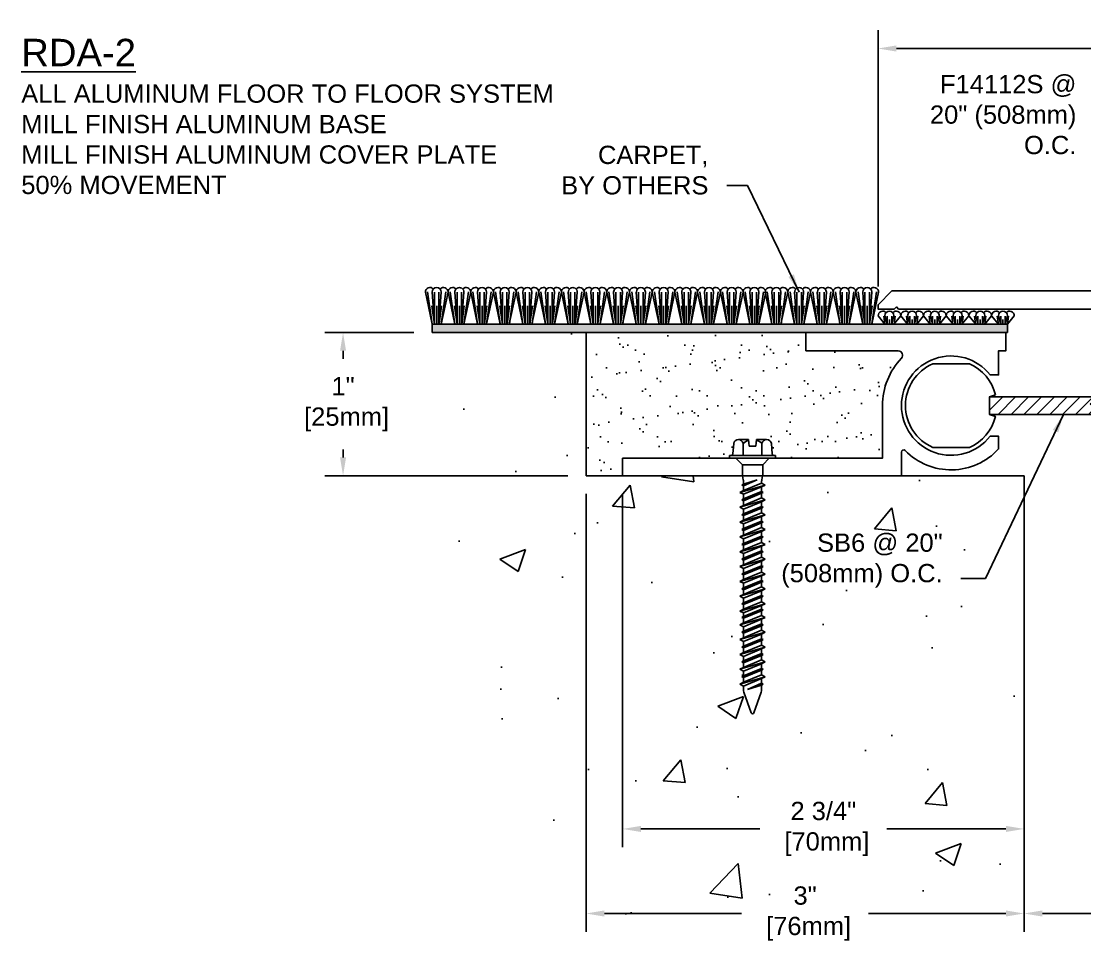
# Model space of a CAD drawing. Header units: inches. Extents: x -4.5 to 9.3, y 15.3 to 21.6.
# Drawn here: x -4.49 to 2.79, y 15.3 to 21.6 of the extents above; entities that cross this region are included whole.
import ezdxf

# ---------------------------------------------------------------- set-up
doc = ezdxf.new("R2010")
doc.units = ezdxf.units.IN
doc.header["$MEASUREMENT"] = 0
for name, color, linetype in [('Anchors', 4, 'Continuous'), ('Conditions', 1, 'Continuous'), ('Dimensions', 3, 'Continuous'), ('Metals', 7, 'Continuous'), ('TEXT', 2, 'Continuous')]:
    doc.layers.add(name, color=color, linetype=linetype)
doc.styles.add('ARIAL', font='arial.ttf')
doc.styles.get("Standard").update_dxf_attribs({"font": 'arial.ttf'})
doc.dimstyles.new('Arial', dxfattribs={"dimtxt": 0.125, "dimasz": 0.125, "dimexe": 0.125, "dimexo": 0.125, "dimgap": 0.125, "dimtad": 0, "dimtih": 1, "dimtoh": 1, "dimdec": 4, "dimzin": 3, "dimdsep": 46, "dimlunit": 4, "dimtxsty": 'ARIAL', "dimcen": 0.125, "dimadec": 0, "dimazin": 0, "dimtfac": 1, "dimtdec": 4, "dimtofl": 0, "dimtmove": 0, "dimatfit": 3, "dimfxl": 0, "dimfrac": 2, "dimtolj": 1, "dimtzin": 0, "dimarcsym": 0})

# ---------------------------------------------------------------- blocks, each defined once
blk = doc.blocks.new('*D12')
at = {"layer": 'Defpoints', "color": 0}
for p in [(5.3785, 21.4108), (1.3785, 19.6565), (5.3785, 19.6565)]:
    blk.add_point(p, dxfattribs=at)
at = {"layer": 'Dimensions', "color": 0, "lineweight": -2}
for p, q in [((1.3785, 19.7815), (1.3785, 21.5358)), ((5.3785, 19.7815), (5.3785, 21.5358)), ((1.5035, 21.4108), (2.8729, 21.4108)), ((5.2535, 21.4108), (3.8394, 21.4108))]:
    blk.add_line(p, q, dxfattribs=at)
at = {"layer": 'Dimensions', "color": 0}
for points in [[(1.5035, 21.4316), (1.5035, 21.3899), (1.3785, 21.4108)], [(5.2535, 21.4316), (5.2535, 21.3899), (5.3785, 21.4108)]]:
    blk.add_solid(points, dxfattribs=at)
at = {"layer": 'Dimensions', "color": 0, "insert": (3.3561, 21.4108), "char_height": 0.125, "attachment_point": 5, "style": 'ARIAL'}
blk.add_mtext('\\A1;4"\\P [102mm]', dxfattribs=at)
blk = doc.blocks.new('*D13')
at = {"layer": 'Defpoints', "color": 0}
for p in [(2.3785, 16.9784), (4.3785, 15.4888), (4.3785, 15.4709)]:
    blk.add_point(p, dxfattribs=at)
at = {"layer": 'Dimensions', "color": 0, "lineweight": -2}
for p, q in [((2.3785, 16.8534), (2.3785, 15.3638)), ((4.3785, 15.5959), (4.3785, 15.6138)), ((2.5035, 15.4888), (2.9438, 15.4888)), ((4.2535, 15.4888), (3.8132, 15.4888))]:
    blk.add_line(p, q, dxfattribs=at)
at = {"layer": 'Dimensions', "color": 0}
for points in [[(2.5035, 15.5097), (2.5035, 15.468), (2.3785, 15.4888)], [(4.2535, 15.5097), (4.2535, 15.468), (4.3785, 15.4888)]]:
    blk.add_solid(points, dxfattribs=at)
at = {"layer": 'Dimensions', "color": 0, "insert": (3.3785, 15.4888), "char_height": 0.125, "attachment_point": 5, "style": 'ARIAL'}
blk.add_mtext('\\A1;2"\\P [51mm]', dxfattribs=at)
blk = doc.blocks.new('*D14')
at = {"layer": 'Defpoints', "color": 0}
for p in [(-0.6215, 18.486), (2.3785, 16.9784), (-0.6215, 15.4888)]:
    blk.add_point(p, dxfattribs=at)
at = {"layer": 'Dimensions', "color": 0, "lineweight": -2}
for p, q in [((-0.6215, 18.361), (-0.6215, 15.3638)), ((2.3785, 16.8534), (2.3785, 15.3638)), ((-0.4965, 15.4888), (0.4438, 15.4888)), ((2.2535, 15.4888), (1.3132, 15.4888))]:
    blk.add_line(p, q, dxfattribs=at)
at = {"layer": 'Dimensions', "color": 0}
for points in [[(-0.4965, 15.5097), (-0.4965, 15.468), (-0.6215, 15.4888)], [(2.2535, 15.5097), (2.2535, 15.468), (2.3785, 15.4888)]]:
    blk.add_solid(points, dxfattribs=at)
at = {"layer": 'Dimensions', "color": 0, "insert": (0.8785, 15.4888), "char_height": 0.125, "attachment_point": 5, "style": 'ARIAL'}
blk.add_mtext('\\A1;3"\\P [76mm]', dxfattribs=at)
blk = doc.blocks.new('*D15')
at = {"layer": 'Defpoints', "color": 0}
for p in [(-0.3715, 18.486), (2.3785, 16.9784), (-0.3715, 16.0678)]:
    blk.add_point(p, dxfattribs=at)
at = {"layer": 'Dimensions', "color": 0, "lineweight": -2}
for p, q in [((-0.3715, 18.361), (-0.3715, 15.9428)), ((2.3785, 16.8534), (2.3785, 15.9428)), ((-0.2465, 16.0678), (0.5688, 16.0678)), ((2.2535, 16.0678), (1.4382, 16.0678))]:
    blk.add_line(p, q, dxfattribs=at)
at = {"layer": 'Dimensions', "color": 0}
for points in [[(-0.2465, 16.0886), (-0.2465, 16.047), (-0.3715, 16.0678)], [(2.2535, 16.0886), (2.2535, 16.047), (2.3785, 16.0678)]]:
    blk.add_solid(points, dxfattribs=at)
at = {"layer": 'Dimensions', "color": 0, "insert": (1.0035, 16.0678), "char_height": 0.125, "attachment_point": 5, "style": 'ARIAL'}
blk.add_mtext('\\A1;2 3/4"\\P [70mm]', dxfattribs=at)
blk = doc.blocks.new('TH316134')
for p, q in [((-0.1352, 0.029), (-0.129, 0.1001)), ((-0.0968, 0.1275), (-0.0272, 0.1275)), ((-0.0645, 0.0187), (-0.0645, 0.1001)), ((-0.0232, 0.0825), (-0.0272, 0.1275)), ((-0.0232, 0.0825), (0.0233, 0.0825)), ((0.0233, 0.0825), (0.0272, 0.1275)), ((0.0272, 0.1275), (0.0967, 0.1275)), ((0.0645, 0.0187), (0.0645, 0.1001)), ((0.1352, 0.029), (0.129, 0.1001)), ((-0.1568, 0), (-0.1568, 0.0187)), ((-0.1568, 0.0187), (0.1568, 0.0187)), ((-0.1568, 0), (0.1568, 0)), ((-0.1148, 0), (-0.0698, -0.045)), ((0.1148, 0), (0.0698, -0.045)), ((0.1568, 0.0187), (0.1568, 0)), ((-0.0698, -0.045), (-0.0698, -0.1121)), ((-0.0698, -0.045), (0.0698, -0.045)), ((0.0698, -0.045), (0.0698, -0.1121)), ((-0.0687, -0.1217), (-0.0633, -0.1477)), ((0.0687, -0.1217), (0.0633, -0.1477)), ((-0.0862, -0.2344), (0.0863, -0.1836)), ((-0.0737, -0.1836), (0.0321, -0.1471)), ((-0.0737, -0.1836), (-0.0623, -0.1774)), ((-0.0737, -0.1836), (-0.0623, -0.1898)), ((-0.0623, -0.1774), (0.0321, -0.1471)), ((0.0321, -0.1471), (-0.0623, -0.1898)), ((-0.0623, -0.1573), (-0.0623, -0.1774)), ((0.0623, -0.1707), (-0.0623, -0.2215)), ((-0.0623, -0.1898), (-0.0623, -0.2215)), ((0.0623, -0.1965), (-0.0623, -0.2473)), ((0.0623, -0.1573), (0.0623, -0.1707)), ((0.0863, -0.1836), (0.0623, -0.1707)), ((0.0863, -0.1836), (0.0623, -0.1965)), ((0.0623, -0.1965), (0.0623, -0.2282)), ((-0.0862, -0.2344), (-0.0623, -0.2215)), ((-0.0862, -0.2344), (-0.0623, -0.2473)), ((-0.0862, -0.3359), (0.0863, -0.2852)), ((-0.0737, -0.2852), (0.0737, -0.2344)), ((-0.0737, -0.2852), (-0.0623, -0.279)), ((-0.0737, -0.2852), (-0.0623, -0.2913)), ((-0.0623, -0.279), (0.0623, -0.2282)), ((0.0623, -0.2405), (-0.0623, -0.2913)), ((-0.0623, -0.2473), (-0.0623, -0.279)), ((0.0623, -0.2722), (-0.0623, -0.323)), ((-0.0623, -0.2913), (-0.0623, -0.323)), ((0.0737, -0.2344), (0.0623, -0.2282)), ((0.0737, -0.2344), (0.0623, -0.2405)), ((0.0623, -0.2405), (0.0623, -0.2722)), ((0.0863, -0.2852), (0.0623, -0.2722)), ((0.0863, -0.2852), (0.0623, -0.2981)), ((-0.0862, -0.3359), (-0.0623, -0.323)), ((-0.0862, -0.3359), (-0.0623, -0.3489)), ((-0.0737, -0.3867), (0.0737, -0.3359)), ((0.0623, -0.2981), (-0.0623, -0.3489)), ((-0.0623, -0.3806), (0.0623, -0.3298)), ((0.0623, -0.3421), (-0.0623, -0.3929)), ((-0.0623, -0.3489), (-0.0623, -0.3806)), ((0.0623, -0.2981), (0.0623, -0.3298)), ((0.0737, -0.3359), (0.0623, -0.3298)), ((0.0737, -0.3359), (0.0623, -0.3421)), ((0.0623, -0.3421), (0.0623, -0.3738)), ((-0.0862, -0.4375), (0.0863, -0.3867)), ((-0.0862, -0.4375), (-0.0623, -0.4246)), ((-0.0737, -0.3867), (-0.0623, -0.3806)), ((-0.0737, -0.3867), (-0.0623, -0.3929)), ((0.0623, -0.3738), (-0.0623, -0.4246)), ((-0.0623, -0.3929), (-0.0623, -0.4246)), ((0.0623, -0.3996), (-0.0623, -0.4504)), ((-0.0623, -0.4821), (0.0623, -0.4313)), ((0.0863, -0.3867), (0.0623, -0.3738)), ((0.0863, -0.3867), (0.0623, -0.3996)), ((0.0623, -0.3996), (0.0623, -0.4313)), ((0.0737, -0.4375), (0.0623, -0.4313)), ((-0.0862, -0.4375), (-0.0623, -0.4504)), ((-0.0862, -0.5391), (0.0863, -0.4883)), ((-0.0737, -0.4883), (0.0737, -0.4375)), ((-0.0737, -0.4883), (-0.0623, -0.4821)), ((-0.0737, -0.4883), (-0.0623, -0.4944)), ((0.0623, -0.4437), (-0.0623, -0.4944)), ((-0.0623, -0.4504), (-0.0623, -0.4821)), ((0.0623, -0.4754), (-0.0623, -0.5261)), ((-0.0623, -0.4944), (-0.0623, -0.5261)), ((0.0623, -0.5012), (-0.0623, -0.552)), ((0.0737, -0.4375), (0.0623, -0.4437)), ((0.0623, -0.4437), (0.0623, -0.4754)), ((0.0863, -0.4883), (0.0623, -0.4754)), ((0.0863, -0.4883), (0.0623, -0.5012)), ((0.0623, -0.5012), (0.0623, -0.5329)), ((-0.0862, -0.5391), (-0.0623, -0.5261)), ((-0.0862, -0.5391), (-0.0623, -0.552)), ((-0.0737, -0.5898), (0.0737, -0.5391)), ((-0.0623, -0.5837), (0.0623, -0.5329)), ((0.0623, -0.5452), (-0.0623, -0.596)), ((-0.0623, -0.552), (-0.0623, -0.5837)), ((0.0623, -0.5769), (-0.0623, -0.6277)), ((0.0737, -0.5391), (0.0623, -0.5329)), ((0.0737, -0.5391), (0.0623, -0.5452)), ((0.0623, -0.5452), (0.0623, -0.5769)), ((0.0863, -0.5898), (0.0623, -0.5769)), ((-0.0862, -0.6406), (0.0863, -0.5898)), ((-0.0862, -0.6406), (-0.0623, -0.6277)), ((-0.0862, -0.6406), (-0.0623, -0.6535)), ((-0.0737, -0.5898), (-0.0623, -0.5837)), ((-0.0737, -0.5898), (-0.0623, -0.596)), ((-0.0737, -0.6914), (0.0737, -0.6406)), ((-0.0623, -0.596), (-0.0623, -0.6277)), ((0.0623, -0.6028), (-0.0623, -0.6535)), ((-0.0623, -0.6852), (0.0623, -0.6345)), ((0.0623, -0.6468), (-0.0623, -0.6976)), ((-0.0623, -0.6535), (-0.0623, -0.6852)), ((0.0863, -0.5898), (0.0623, -0.6028)), ((0.0623, -0.6028), (0.0623, -0.6345)), ((0.0737, -0.6406), (0.0623, -0.6345)), ((0.0737, -0.6406), (0.0623, -0.6468)), ((0.0623, -0.6468), (0.0623, -0.6785)), ((-0.0862, -0.7422), (0.0863, -0.6914)), ((-0.0737, -0.6914), (-0.0623, -0.6852)), ((-0.0737, -0.6914), (-0.0623, -0.6976)), ((0.0623, -0.6785), (-0.0623, -0.7293)), ((-0.0623, -0.6976), (-0.0623, -0.7293)), ((0.0623, -0.7043), (-0.0623, -0.7551)), ((0.0863, -0.6914), (0.0623, -0.6785)), ((0.0863, -0.6914), (0.0623, -0.7043)), ((0.0623, -0.7043), (0.0623, -0.736)), ((-0.0862, -0.7422), (-0.0623, -0.7293)), ((-0.0862, -0.7422), (-0.0623, -0.7551)), ((-0.0862, -0.8437), (0.0863, -0.793)), ((-0.0737, -0.793), (0.0737, -0.7422)), ((-0.0737, -0.793), (-0.0623, -0.7868)), ((-0.0737, -0.793), (-0.0623, -0.7991)), ((-0.0623, -0.7868), (0.0623, -0.736)), ((0.0623, -0.7484), (-0.0623, -0.7991)), ((-0.0623, -0.7551), (-0.0623, -0.7868)), ((0.0623, -0.78), (-0.0623, -0.8308)), ((-0.0623, -0.7991), (-0.0623, -0.8308)), ((0.0737, -0.7422), (0.0623, -0.736)), ((0.0737, -0.7422), (0.0623, -0.7484)), ((0.0623, -0.7484), (0.0623, -0.78)), ((0.0863, -0.793), (0.0623, -0.78)), ((0.0863, -0.793), (0.0623, -0.8059)), ((-0.0862, -0.8437), (-0.0623, -0.8308)), ((-0.0862, -0.8437), (-0.0623, -0.8567)), ((-0.0737, -0.8945), (0.0737, -0.8437)), ((0.0623, -0.8059), (-0.0623, -0.8567)), ((-0.0623, -0.8884), (0.0623, -0.8376)), ((0.0623, -0.8499), (-0.0623, -0.9007)), ((-0.0623, -0.8567), (-0.0623, -0.8884)), ((0.0623, -0.8059), (0.0623, -0.8376)), ((0.0737, -0.8437), (0.0623, -0.8376)), ((0.0737, -0.8437), (0.0623, -0.8499)), ((0.0623, -0.8499), (0.0623, -0.8816)), ((-0.0862, -0.9453), (0.0863, -0.8945)), ((-0.0862, -0.9453), (-0.0623, -0.9324)), ((-0.0862, -0.9453), (-0.0623, -0.9582)), ((-0.0737, -0.8945), (-0.0623, -0.8884)), ((-0.0737, -0.8945), (-0.0623, -0.9007)), ((-0.0737, -0.9961), (0.0737, -0.9453)), ((0.0623, -0.8816), (-0.0623, -0.9324)), ((-0.0623, -0.9007), (-0.0623, -0.9324)), ((0.0623, -0.9075), (-0.0623, -0.9582)), ((-0.0623, -0.9899), (0.0623, -0.9391)), ((0.0863, -0.8945), (0.0623, -0.8816)), ((0.0863, -0.8945), (0.0623, -0.9075)), ((0.0623, -0.9075), (0.0623, -0.9391)), ((0.0737, -0.9453), (0.0623, -0.9391)), ((0.0737, -0.9453), (0.0623, -0.9515)), ((-0.0862, -1.0469), (0.0863, -0.9961)), ((-0.0737, -0.9961), (-0.0623, -0.9899)), ((-0.0737, -0.9961), (-0.0623, -1.0023)), ((0.0623, -0.9515), (-0.0623, -1.0023)), ((-0.0623, -0.9582), (-0.0623, -0.9899)), ((0.0623, -0.9832), (-0.0623, -1.034)), ((-0.0623, -1.0023), (-0.0623, -1.034)), ((0.0623, -1.009), (-0.0623, -1.0598)), ((0.0623, -0.9515), (0.0623, -0.9832)), ((0.0863, -0.9961), (0.0623, -0.9832)), ((0.0863, -0.9961), (0.0623, -1.009)), ((0.0623, -1.0012), (0.0623, -1.0329)), ((-0.0862, -1.0469), (-0.0623, -1.034)), ((-0.0862, -1.0469), (-0.0623, -1.0598)), ((-0.0862, -1.1406), (0.0863, -1.0898)), ((-0.0737, -1.0898), (0.0737, -1.0391)), ((-0.0737, -1.0898), (-0.0623, -1.0837)), ((-0.0737, -1.0898), (-0.0623, -1.096)), ((-0.0623, -1.0837), (0.0623, -1.0329)), ((0.0623, -1.0452), (-0.0623, -1.096)), ((-0.0623, -1.052), (-0.0623, -1.0837)), ((0.0623, -1.0769), (-0.0623, -1.1277)), ((0.0737, -1.0391), (0.0623, -1.0329)), ((0.0737, -1.0391), (0.0623, -1.0452)), ((0.0623, -1.0452), (0.0623, -1.0769)), ((0.0863, -1.0898), (0.0623, -1.0769)), ((0.0863, -1.0898), (0.0623, -1.1028)), ((-0.0862, -1.1406), (-0.0623, -1.1277)), ((-0.0862, -1.1406), (-0.0623, -1.1535)), ((-0.0737, -1.1914), (0.0737, -1.1406)), ((-0.0623, -1.096), (-0.0623, -1.1277)), ((0.0623, -1.1028), (-0.0623, -1.1535)), ((-0.0623, -1.1852), (0.0623, -1.1345)), ((0.0623, -1.1468), (-0.0623, -1.1976)), ((-0.0623, -1.1535), (-0.0623, -1.1852)), ((0.0623, -1.1028), (0.0623, -1.1345)), ((0.0737, -1.1406), (0.0623, -1.1345)), ((0.0737, -1.1406), (0.0623, -1.1468)), ((0.0623, -1.1468), (0.0623, -1.1785)), ((-0.0862, -1.2422), (0.0863, -1.1914)), ((-0.0862, -1.2422), (-0.0623, -1.2293)), ((-0.0737, -1.1914), (-0.0623, -1.1852)), ((-0.0737, -1.1914), (-0.0623, -1.1976)), ((0.0623, -1.1785), (-0.0623, -1.2293)), ((-0.0623, -1.1976), (-0.0623, -1.2293)), ((0.0623, -1.2043), (-0.0623, -1.2551)), ((-0.0623, -1.2868), (0.0623, -1.236)), ((0.0863, -1.1914), (0.0623, -1.1785)), ((0.0863, -1.1914), (0.0623, -1.2043)), ((0.0623, -1.2043), (0.0623, -1.236)), ((0.0737, -1.2422), (0.0623, -1.236)), ((-0.0862, -1.2422), (-0.0623, -1.2551)), ((-0.0862, -1.3437), (0.0863, -1.293)), ((-0.0737, -1.293), (0.0737, -1.2422)), ((-0.0737, -1.293), (-0.0623, -1.2868)), ((-0.0737, -1.293), (-0.0623, -1.2991)), ((0.0623, -1.2484), (-0.0623, -1.2991)), ((-0.0623, -1.2551), (-0.0623, -1.2868)), ((0.0623, -1.28), (-0.0623, -1.3308)), ((-0.0623, -1.2991), (-0.0623, -1.3308)), ((0.0623, -1.3059), (-0.0623, -1.3567)), ((0.0737, -1.2422), (0.0623, -1.2484)), ((0.0623, -1.2484), (0.0623, -1.28)), ((0.0863, -1.293), (0.0623, -1.28)), ((0.0863, -1.293), (0.0623, -1.3059)), ((0.0623, -1.3059), (0.0623, -1.3376)), ((-0.0862, -1.3437), (-0.0623, -1.3308)), ((-0.0862, -1.3437), (-0.0623, -1.3567)), ((-0.0737, -1.3945), (0.0737, -1.3437)), ((-0.0623, -1.3884), (0.0623, -1.3376)), ((0.0623, -1.3499), (-0.0623, -1.4007)), ((-0.0623, -1.3567), (-0.0623, -1.3884)), ((0.0623, -1.3816), (-0.0623, -1.4324)), ((0.0737, -1.3437), (0.0623, -1.3376)), ((0.0737, -1.3437), (0.0623, -1.3499)), ((0.0623, -1.3499), (0.0623, -1.3816)), ((0.0863, -1.3945), (0.0623, -1.3816)), ((-0.0862, -1.4453), (0.0863, -1.3945)), ((-0.0862, -1.4453), (-0.0623, -1.4324)), ((-0.0862, -1.4453), (-0.0623, -1.4582)), ((-0.0737, -1.3945), (-0.0623, -1.3884)), ((-0.0737, -1.3945), (-0.0623, -1.4007)), ((-0.0737, -1.4961), (0.0737, -1.4453)), ((-0.0623, -1.4007), (-0.0623, -1.4324)), ((0.0623, -1.4075), (-0.0623, -1.4582)), ((-0.0623, -1.4899), (0.0623, -1.4391)), ((0.0623, -1.4515), (-0.0623, -1.5023)), ((0.0863, -1.3945), (0.0623, -1.4075)), ((0.0623, -1.4075), (0.0623, -1.4391)), ((0.0737, -1.4453), (0.0623, -1.4391)), ((0.0737, -1.4453), (0.0623, -1.4515)), ((0.0623, -1.4515), (0.0623, -1.4832)), ((-0.0862, -1.5469), (0.0863, -1.4961)), ((-0.0737, -1.4961), (-0.0623, -1.4899)), ((-0.0737, -1.4961), (-0.0623, -1.5023)), ((-0.0623, -1.4582), (-0.0623, -1.4899)), ((0.0623, -1.4832), (-0.0623, -1.534)), ((-0.0623, -1.5023), (-0.0623, -1.534)), ((0.0623, -1.509), (-0.0623, -1.5598)), ((0.0863, -1.4961), (0.0623, -1.4832)), ((0.0863, -1.4961), (0.0623, -1.509)), ((0.0623, -1.509), (0.0623, -1.5407)), ((-0.0862, -1.5469), (-0.0623, -1.534)), ((-0.0862, -1.5469), (-0.0623, -1.5598)), ((-0.0623, -1.5598), (-0.0623, -1.5857)), ((-0.0596, -1.601), (-0.0096, -1.7438)), ((-0.0335, -1.5838), (0.0623, -1.5407)), ((-0.0335, -1.5838), (0.0737, -1.5469)), ((0.0623, -1.553), (-0.0335, -1.5838)), ((0.0596, -1.601), (0.0096, -1.7438)), ((0.0737, -1.5469), (0.0623, -1.5407)), ((0.0737, -1.5469), (0.0623, -1.553)), ((0.0623, -1.553), (0.0623, -1.5857))]:
    blk.add_line(p, q)
for centre, radius, start, end in [((-0.0968, 0.0948), 0.0327, 9.28497, 170.71503), ((0, 0.0379), 0.0896, 107.42152, 136.04074), ((0, 0.0379), 0.0896, 43.95926, 72.57848), ((0.0967, 0.0948), 0.0327, 9.28497, 170.71503), ((-0.1464, 0.03), 0.0112, 270, 355), ((0.1464, 0.03), 0.0112, 185, 270), ((-0.0232, -0.1121), 0.0465, 180, 191.9357), ((0.0233, -0.1121), 0.0465, 348.0643, 0), ((-0.1088, -0.1573), 0.0465, 0, 11.9357), ((0.1088, -0.1573), 0.0465, 168.0643, 180), ((-0.0158, -1.5857), 0.0465, 180, 199.30575), ((0.0158, -1.5857), 0.0465, 340.69425, 0), ((0, -1.7394), 0.0106, 204.10008, 335.89992)]:
    blk.add_arc(centre, radius, start, end)
blk = doc.blocks.new('*D16')
at = {"layer": 'Defpoints', "color": 0}
for p in [(-1.676, 19.466), (-2.2863, 18.486), (-0.6215, 18.486)]:
    blk.add_point(p, dxfattribs=at)
at = {"layer": 'Dimensions', "color": 0, "lineweight": -2}
for p, q in [((-1.801, 19.466), (-2.4113, 19.466)), ((-2.2863, 19.341), (-2.2863, 19.2855)), ((-2.2863, 18.611), (-2.2863, 18.6664)), ((-0.7465, 18.486), (-2.4113, 18.486))]:
    blk.add_line(p, q, dxfattribs=at)
at = {"layer": 'Dimensions', "color": 0}
for points in [[(-2.3072, 19.341), (-2.2655, 19.341), (-2.2863, 19.466)], [(-2.3072, 18.611), (-2.2655, 18.611), (-2.2863, 18.486)]]:
    blk.add_solid(points, dxfattribs=at)
at = {"layer": 'Dimensions', "color": 0, "insert": (-2.2863, 18.976), "char_height": 0.125, "attachment_point": 5, "style": 'ARIAL'}
blk.add_mtext('\\A1;1"\\P [25mm]', dxfattribs=at)
blk = doc.blocks.new('Bc55')
blk.add_lwpolyline([(1.38, 0.855), (2.0131, 0.855, -0.659567), (2.0348, 0.8043, 0.192706), (1.905, 0.48), (1.905, 0.12), (0.125, 0.12), (0.125, 0), (2.035, 0), (2.035, 0.1616, -0.671875), (2.0607, 0.1721, 0.430668), (2.7, 0.1834), (2.7, 0.27), (2.6424, 0.27, -2.892356), (2.6424, 0.69), (2.7, 0.69), (2.7, 0.855), (2.75, 0.855), (2.75, 0.98), (1.38, 0.98)], format="xyb", close=True)
blk = doc.blocks.new('carpet-teeth2')
for points in [[(1.0485, 1.2527), (1.0952, 1.0335)], [(1.0635, 1.2548), (1.0951, 1.0335)], [(1.111, 1.0335), (1.111, 1.2527)], [(1.1414, 1.0335), (1.1414, 1.2527)], [(1.157, 1.2527), (1.1414, 1.0335)], [(1.2039, 1.2527), (1.1571, 1.0335)], [(1.1888, 1.2548), (1.1573, 1.0335)], [(1.2039, 1.2527), (1.2506, 1.0335)], [(1.2189, 1.2548), (1.2505, 1.0335)], [(1.2507, 1.2527), (1.2664, 1.0335)], [(1.2664, 1.0335), (1.2664, 1.2527)], [(1.2968, 1.0335), (1.2968, 1.2527)], [(1.3124, 1.2527), (1.2968, 1.0335)], [(1.3593, 1.2527), (1.3125, 1.0335)], [(1.3442, 1.2548), (1.3127, 1.0335)], [(1.3593, 1.2527), (1.406, 1.0335)], [(1.3743, 1.2548), (1.4059, 1.0335)], [(1.4061, 1.2527), (1.4218, 1.0335)], [(1.4218, 1.0335), (1.4218, 1.2527)], [(1.4678, 1.2527), (1.4522, 1.0335)], [(1.4522, 1.0335), (1.4522, 1.2527)], [(1.4996, 1.2548), (1.4684, 1.0356)], [(1.5147, 1.2527), (1.4684, 1.0356)], [(1.5147, 1.2527), (1.5614, 1.0335)], [(1.5297, 1.2548), (1.561, 1.0356)], [(1.5615, 1.2527), (1.5772, 1.0335)], [(1.5772, 1.0335), (1.5772, 1.2527)], [(1.6232, 1.2527), (1.6076, 1.0335)], [(1.6076, 1.0335), (1.6076, 1.2527)], [(1.6701, 1.2527), (1.6233, 1.0335)], [(1.655, 1.2548), (1.6238, 1.0356)], [(1.6701, 1.2527), (1.7168, 1.0335)], [(1.6851, 1.2548), (1.7167, 1.0335)], [(1.7169, 1.2527), (1.7326, 1.0335)], [(1.7326, 1.0335), (1.7326, 1.2527)], [(1.7786, 1.2527), (1.763, 1.0335)], [(1.763, 1.0335), (1.763, 1.2527)], [(1.8255, 1.2527), (1.7787, 1.0335)], [(1.8104, 1.2548), (1.7792, 1.0356)], [(1.0926, 1.1585), (1.1104, 1.0335)], [(1.1262, 1.0335), (1.1262, 1.1585)], [(1.1597, 1.1585), (1.1425, 1.0378)], [(1.248, 1.1585), (1.2658, 1.0335)], [(1.2816, 1.0335), (1.2816, 1.1585)], [(1.3151, 1.1585), (1.2973, 1.0335)], [(1.4034, 1.1585), (1.4212, 1.0335)], [(1.437, 1.0335), (1.437, 1.1585)], [(1.4705, 1.1585), (1.4533, 1.0378)], [(1.5588, 1.1585), (1.5766, 1.0335)], [(1.5924, 1.0335), (1.5924, 1.1585)], [(1.6259, 1.1585), (1.6081, 1.0335)], [(1.7142, 1.1585), (1.732, 1.0335)], [(1.7478, 1.0335), (1.7478, 1.1585)], [(1.7813, 1.1585), (1.7635, 1.0335)], [(1.0951, 1.0335), (1.7787, 1.0335)]]:
    blk.add_lwpolyline(points)
blk.add_lwpolyline([(1.0953, 1.2527), (1.111, 1.0335)], close=True)
for centre, radius, start, end in [((1.0797, 1.2527), 0.0312, 41.211, 180), ((1.1262, 1.2527), 0.0308, 0, 180), ((1.1726, 1.2527), 0.0312, 0, 138.789), ((1.2351, 1.2527), 0.0312, 41.211, 180), ((1.2816, 1.2527), 0.0307, 355.92228, 184.07772), ((1.328, 1.2527), 0.0312, 0, 138.789), ((1.3905, 1.2527), 0.0312, 41.211, 180), ((1.437, 1.2527), 0.0308, 0, 180), ((1.4834, 1.2527), 0.0312, 0, 138.789), ((1.5459, 1.2527), 0.0312, 41.211, 180), ((1.5924, 1.2527), 0.0308, 0, 180), ((1.6388, 1.2527), 0.0312, 0, 138.789), ((1.7013, 1.2527), 0.0312, 41.211, 180), ((1.7478, 1.2527), 0.0308, 0, 180), ((1.7942, 1.2527), 0.0312, 0, 138.789)]:
    blk.add_arc(centre, radius, start, end)
at = {"insert": (1.0952, 1.0336), "char_height": 0.0000478, "width": 0.00109, "attachment_point": 1}
blk.add_mtext('{\\fArial|b0|i0|c0|p34;BALCO TOOTHBRUSH}', dxfattribs=at)
blk = doc.blocks.new('carpet-teeth2small')
for points in [[(-0.0466, 0.057), (0.0002, 0)], [(-0.0078, 0.0548), (0, 0)], [(0, 0), (0.6836, 0)], [(0.0107, 0.0324), (0.0154, 0)], [(0.0159, 0), (0.0159, 0.0548)], [(0.0311, 0), (0.0311, 0.0324)], [(0.0619, 0.057), (0.0463, 0)], [(0.0463, 0), (0.0463, 0.0548)], [(0.0515, 0.0324), (0.0475, 0.0043)], [(0.1088, 0.057), (0.062, 0)], [(0.07, 0.0548), (0.0622, 0)], [(0.1088, 0.057), (0.1556, 0)], [(0.1476, 0.0548), (0.1554, 0)], [(0.1557, 0.057), (0.1713, 0)], [(0.1661, 0.0324), (0.1708, 0)], [(0.1713, 0), (0.1713, 0.0548)], [(0.1865, 0), (0.1865, 0.0324)], [(0.2172, 0.057), (0.2017, 0)], [(0.2017, 0), (0.2017, 0.0548)], [(0.2069, 0.0324), (0.2022, 0)], [(0.2642, 0.057), (0.2174, 0)], [(0.2254, 0.0548), (0.2176, 0)], [(0.2642, 0.057), (0.311, 0)], [(0.303, 0.0548), (0.3108, 0)], [(0.3111, 0.057), (0.3267, 0)], [(0.3215, 0.0324), (0.3262, 0)], [(0.3267, 0), (0.3267, 0.0548)], [(0.3419, 0), (0.3419, 0.0324)], [(0.3727, 0.057), (0.3571, 0)], [(0.3571, 0), (0.3571, 0.0548)], [(0.3623, 0.0324), (0.3583, 0.0043)], [(0.4196, 0.057), (0.3733, 0.0021)], [(0.3808, 0.0548), (0.3733, 0.0021)], [(0.4196, 0.057), (0.4664, 0)], [(0.4584, 0.0548), (0.4659, 0.0021)], [(0.4665, 0.057), (0.4821, 0)], [(0.4769, 0.0324), (0.4816, 0)], [(0.4821, 0), (0.4821, 0.0548)], [(0.4973, 0), (0.4973, 0.0324)], [(0.5281, 0.057), (0.5125, 0)], [(0.5125, 0), (0.5125, 0.0548)], [(0.5177, 0.0324), (0.513, 0)], [(0.575, 0.057), (0.5282, 0)], [(0.5362, 0.0548), (0.5287, 0.0021)], [(0.575, 0.057), (0.6218, 0)], [(0.6138, 0.0548), (0.6216, 0)], [(0.6219, 0.057), (0.6375, 0)], [(0.6323, 0.0324), (0.637, 0)], [(0.6375, 0), (0.6375, 0.0548)], [(0.6527, 0), (0.6527, 0.0324)], [(0.6835, 0.057), (0.6679, 0)], [(0.6679, 0), (0.6679, 0.0548)], [(0.6731, 0.0324), (0.6684, 0)], [(0.7304, 0.057), (0.6836, 0)], [(0.6916, 0.0548), (0.6841, 0.0021)]]:
    blk.add_lwpolyline(points)
blk.add_lwpolyline([(0.0003, 0.057), (0.0159, 0)], close=True)
for centre, radius, start, end in [((-0.0154, 0.057), 0.0312, 41.211, 180), ((0.0311, 0.057), 0.0308, 0, 180), ((0.0775, 0.057), 0.0312, 0, 138.789), ((0.14, 0.057), 0.0312, 41.211, 180), ((0.1865, 0.057), 0.0307, 355.92228, 184.07772), ((0.2329, 0.057), 0.0312, 0, 138.789), ((0.2954, 0.057), 0.0312, 41.211, 180), ((0.3419, 0.057), 0.0308, 0, 180), ((0.3883, 0.057), 0.0312, 0, 138.789), ((0.4508, 0.057), 0.0312, 41.211, 180), ((0.4973, 0.057), 0.0308, 0, 180), ((0.5437, 0.057), 0.0312, 0, 138.789), ((0.6062, 0.057), 0.0312, 41.211, 180), ((0.6527, 0.057), 0.0308, 0, 180), ((0.6991, 0.057), 0.0312, 0, 138.789)]:
    blk.add_arc(centre, radius, start, end)
at = {"insert": (0.0002, 0.0001), "char_height": 0.0000478, "width": 0.00109, "attachment_point": 1}
blk.add_mtext('{\\fArial|b0|i0|c0|p34;BALCO TOOTHBRUSH}', dxfattribs=at)
blk = doc.blocks.new('CARPET')
at = {"layer": 'Conditions'}
h = blk.add_hatch(dxfattribs=at)
h.set_pattern_fill('EXPAND', color=256, scale=0.125, style=0)
h.set_pattern_definition([(30, (-1.70517, -0.368407), (2e-11, 0.075), [0.0625, -0.0125]), (330, (-1.70517, -0.368407), (0.0649519, 0.0375), [0.0625, -0.0125]), (330, (-1.65105, -0.337157), (0.0649519, 0.0375), [0.0625, -0.0125]), (30, (-1.65105, -0.324657), (2e-11, 0.075), [0.0625, -0.0125])])
h.paths.add_polyline_path([(5.341, 5.9914), (5.341, 6.0496), (4.6558, 6.0496), (1.5756, 6.0496), (1.3992, 6.0496), (1.3992, 5.9914)])
for p, q in [((1.3992, 6.0496), (1.3992, 5.9914)), ((1.5756, 6.0496), (5.341, 6.0496)), ((4.5004, 6.0496), (4.5626, 6.0496)), ((5.341, 6.0496), (5.341, 5.9914)), ((5.341, 5.9914), (1.3992, 5.9914))]:
    blk.add_line(p, q, dxfattribs=at)
for points in [[(4.4538, 6.1066), (4.5006, 6.0496)], [(4.4926, 6.1044), (4.5004, 6.0496)], [(4.5111, 6.082), (4.5158, 6.0496)], [(4.5163, 6.0496), (4.5163, 6.1044)], [(4.5315, 6.0496), (4.5315, 6.082)], [(4.5623, 6.1066), (4.5467, 6.0496)], [(4.5467, 6.0496), (4.5467, 6.1044)], [(4.5519, 6.082), (4.5479, 6.0539)], [(4.6092, 6.1066), (4.5625, 6.0496)], [(4.5704, 6.1044), (4.5626, 6.0496)]]:
    blk.add_lwpolyline(points, dxfattribs=at)
blk.add_lwpolyline([(4.5007, 6.1066), (4.5163, 6.0496)], close=True, dxfattribs=at)
for centre, radius, start, end in [((4.4851, 6.1066), 0.0312, 41.211, 180), ((4.5315, 6.1066), 0.0308, 0, 180), ((4.578, 6.1066), 0.0312, 0, 138.789)]:
    blk.add_arc(centre, radius, start, end, dxfattribs=at)
for name, p in [('carpet-teeth2', (0.304, 5.0161)), ('carpet-teeth2', (1.0807, 5.0161)), ('carpet-teeth2', (1.8584, 5.0161)), ('carpet-teeth2', (2.6313, 5.0161)), ('carpet-teeth2small', (4.6558, 6.0496))]:
    blk.add_blockref(name, p, dxfattribs=at)
at = {"layer": 'Conditions', "insert": (4.5006, 6.0497), "char_height": 0.0000478, "width": 0.00109, "attachment_point": 1}
blk.add_mtext('{\\fArial|b0|i0|c0|p34;BALCO TOOTHBRUSH}', dxfattribs=at)
blk = doc.blocks.new('SB6')
h = blk.add_hatch()
h.set_pattern_fill('ANSI31', color=256, scale=0.5, style=0)
h.paths.add_polyline_path([(7.021, 5.4314), (7.021, 5.4614), (7.0498, 5.4805), (6.9922, 5.5023), (7.021, 5.5214), (7.021, 5.5514), (6.5718, 5.5514), (6.5386, 5.5323), (6.5386, 5.5215), (6.5726, 5.5019), (6.5386, 5.4823), (6.5386, 5.4715), (6.5726, 5.4519), (6.5386, 5.4323), (6.5386, 5.4314)])
h.paths.add_polyline_path([(6.004, 5.5514), (6.004, 5.5214), (5.9752, 5.5023), (6.0329, 5.4805), (6.004, 5.4614), (6.004, 5.4314), (6.3424, 5.4314), (6.3686, 5.4465), (6.3686, 5.4573), (6.3346, 5.4769), (6.3686, 5.4965), (6.3686, 5.5073), (6.3346, 5.5269), (6.3686, 5.5465), (6.3686, 5.5514)])
h.paths.add_polyline_path([(7.091, 5.5514), (7.091, 5.5214), (7.0622, 5.5023), (7.1198, 5.4805), (7.091, 5.4614), (7.091, 5.4314), (8.1625, 5.4314), (8.1625, 5.5514)])
h.paths.add_polyline_path([(5.2161, 5.5514), (5.2161, 5.4314), (5.934, 5.4314), (5.934, 5.4614), (5.9629, 5.4805), (5.9052, 5.5023), (5.934, 5.5214), (5.934, 5.5514)])
for p, q in [((5.934, 5.6214), (5.934, 5.5214)), ((6.004, 5.6214), (6.004, 5.5214)), ((7.021, 5.6214), (7.021, 5.5214)), ((7.091, 5.6214), (7.091, 5.5214)), ((5.934, 5.5214), (5.9052, 5.5023)), ((5.9629, 5.4805), (5.9052, 5.5023)), ((5.934, 5.4614), (5.9629, 5.4805)), ((6.004, 5.5214), (5.9752, 5.5023)), ((6.0329, 5.4805), (5.9752, 5.5023)), ((6.004, 5.4614), (6.0329, 5.4805)), ((7.021, 5.5214), (6.9922, 5.5023)), ((7.0498, 5.4805), (6.9922, 5.5023)), ((7.021, 5.4614), (7.0498, 5.4805)), ((7.091, 5.5214), (7.0622, 5.5023)), ((7.1198, 5.4805), (7.0622, 5.5023)), ((7.091, 5.4614), (7.1198, 5.4805)), ((5.934, 5.4614), (5.934, 5.3614)), ((6.004, 5.4614), (6.004, 5.3614)), ((7.021, 5.4614), (7.021, 5.3614)), ((7.091, 5.4614), (7.091, 5.3614))]:
    blk.add_line(p, q)
for points in [[(5.2572, 5.5657, 0.233897), (5.0786, 5.7778), (4.8286, 5.7778, 0.654654), (4.8286, 5.205), (5.0786, 5.205, 0.233897), (5.2572, 5.417), (5.2161, 5.4314), (5.2161, 5.5514)], [(8.173, 5.5657), (7.6647, 5.5657, -0.233897), (7.8432, 5.7778), (8.0932, 5.7778, -0.654654), (8.0932, 5.205), (7.8432, 5.205, -0.233897), (7.6647, 5.417), (8.173, 5.417)]]:
    blk.add_lwpolyline(points, format="xyb", close=True)
for points in [[(5.2161, 5.5514), (5.934, 5.5514)], [(6.004, 5.5514), (7.021, 5.5514)], [(7.091, 5.5514), (8.1625, 5.5514), (8.1625, 5.4314), (7.091, 5.4314)], [(5.934, 5.4314), (5.2161, 5.4314)], [(7.021, 5.4314), (6.004, 5.4314)]]:
    blk.add_lwpolyline(points)
blk = doc.blocks.new('RDA203')
blk.add_lwpolyline([(0.11, 0), (0.125, 0.015), (0.14, 0), (3.86, 0), (3.875, 0.015), (3.89, 0), (4, 0), (4, 0.03), (3.905, 0.125), (0.095, 0.125), (0, 0.03), (0, 0)], close=True)

msp = doc.modelspace()

# ---------------------------------------------------------------- hatches: boundary and pattern name
at = {"layer": 'Conditions'}
h = msp.add_hatch(dxfattribs=at)
h.set_pattern_fill('AR-CONC', color=256, scale=0.25, style=0)
h.set_pattern_definition([(50, (-4.7803, 13.1062), (1.79315, -0.15688), [0.1875, -2.0625]), (355, (-4.7803, 13.1062), (-0.34688, 1.88048), [0.15, -1.65]), (100.451, (-4.6309, 13.0931), (1.44627, 1.7236), [0.15935, -1.75286]), (46.184, (-4.7803, 13.6062), (2.6681, -0.4138), [0.28125, -3.09375]), (96.636, (-4.558, 13.5717), (2.33666, 2.4353), [0.239, -2.6293]), (351.184, (-4.7803, 13.6062), (2.33665, 2.4353), [0.225, -2.475]), (21, (-4.5303, 13.4812), (1.49227, -1.00655), [0.1875, -2.0625]), (326, (-4.5303, 13.4812), (0.6083, 1.81288), [0.15, -1.65]), (71.451, (-4.406, 13.3973), (2.10056, 0.80633), [0.15935, -1.75286]), (37.5, (-4.7803, 13.1062), (0.0304, 0.832235), [0, -1.63, 0, -1.675, 0, -1.65625]), (7.5, (-4.7803, 13.1062), (0.65767, 0.98603), [0, -0.955, 0, -1.5925, 0, -0.63125]), (327.5, (-5.3378, 13.1062), (1.334556, -0.056387), [0, -0.625, 0, -1.95, 0, -2.5875]), (317.5, (-5.5878, 13.1062), (1.45797, 0.25026), [0, -0.8125, 0, -1.295, 0, -1.8375])])
h.paths.add_polyline_path([(2.3785, 18.48597), (0.5876, 18.48597), (0.58175, 18.45829, 0.0521265), (0.58075, 18.44867), (0.58075, 18.4353), (0.60475, 18.42237), (0.58075, 18.40945), (0.58075, 18.37776), (0.59219, 18.37159), (0.58075, 18.36543), (0.58075, 18.33374), (0.60475, 18.32081), (0.58075, 18.30789), (0.58075, 18.27619), (0.59219, 18.27003), (0.58075, 18.26387), (0.58075, 18.23217), (0.60475, 18.21925), (0.58075, 18.20632), (0.58075, 18.17463), (0.59219, 18.16847), (0.58075, 18.1623), (0.58075, 18.13061), (0.60475, 18.11769), (0.58075, 18.10476), (0.58075, 18.07307), (0.59219, 18.0669), (0.58075, 18.06074), (0.58075, 18.02905), (0.60475, 18.01612), (0.58075, 18.0032), (0.58075, 17.97151), (0.59219, 17.96534), (0.58075, 17.95918), (0.58075, 17.92749), (0.60475, 17.91456), (0.58075, 17.90164), (0.58075, 17.86994), (0.59219, 17.86378), (0.58075, 17.85762), (0.58075, 17.82592), (0.60475, 17.813), (0.58075, 17.80007), (0.58075, 17.76838), (0.59219, 17.76222), (0.58075, 17.75605), (0.58075, 17.72436), (0.60475, 17.71144), (0.58075, 17.69851), (0.58075, 17.66682), (0.59219, 17.66065), (0.58075, 17.65449), (0.58075, 17.6228), (0.60475, 17.60987), (0.58075, 17.59695), (0.58075, 17.57307), (0.59219, 17.5669), (0.58075, 17.56074), (0.58075, 17.52905), (0.60475, 17.51612), (0.58075, 17.5032), (0.58075, 17.47151), (0.59219, 17.46534), (0.58075, 17.45918), (0.58075, 17.42749), (0.60475, 17.41456), (0.58075, 17.40164), (0.58075, 17.36994), (0.59219, 17.36378), (0.58075, 17.35762), (0.58075, 17.32592), (0.60475, 17.313), (0.58075, 17.30007), (0.58075, 17.26838), (0.59219, 17.26222), (0.58075, 17.25605), (0.58075, 17.22436), (0.60475, 17.21144), (0.58075, 17.19851), (0.58075, 17.16682), (0.59219, 17.16065), (0.58075, 17.15449), (0.58075, 17.1228), (0.60475, 17.10987), (0.58075, 17.09695), (0.58075, 17.06526), (0.59219, 17.05909), (0.58075, 17.05293), (0.58075, 17.02031, -0.084437), (0.57813, 17.00493), (0.52872, 16.86388, -0.7741233), (0.50827, 16.86388), (0.45886, 17.00493, -0.084437), (0.45625, 17.02031), (0.45625, 17.04617), (0.43225, 17.05909), (0.45625, 17.07202), (0.45625, 17.10371), (0.4448, 17.10987), (0.45625, 17.11604), (0.45625, 17.14773), (0.43225, 17.16065), (0.45625, 17.17358), (0.45625, 17.20527), (0.4448, 17.21144), (0.45625, 17.2176), (0.45625, 17.24929), (0.43225, 17.26222), (0.45625, 17.27514), (0.45625, 17.30683), (0.4448, 17.313), (0.45625, 17.31916), (0.45625, 17.35085), (0.43225, 17.36378), (0.45625, 17.3767), (0.45625, 17.4084), (0.4448, 17.41456), (0.45625, 17.42072), (0.45625, 17.45242), (0.43225, 17.46534), (0.45625, 17.47827), (0.45625, 17.50996), (0.4448, 17.51612), (0.45625, 17.52229), (0.45625, 17.54617), (0.43225, 17.55909), (0.45625, 17.57202), (0.45625, 17.60371), (0.4448, 17.60987), (0.45625, 17.61604), (0.45625, 17.64773), (0.43225, 17.66065), (0.45625, 17.67358), (0.45625, 17.70527), (0.4448, 17.71144), (0.45625, 17.7176), (0.45625, 17.74929), (0.43225, 17.76222), (0.45625, 17.77514), (0.45625, 17.80683), (0.4448, 17.813), (0.45625, 17.81916), (0.45625, 17.85085), (0.43225, 17.86378), (0.45625, 17.8767), (0.45625, 17.9084), (0.4448, 17.91456), (0.45625, 17.92072), (0.45625, 17.95242), (0.43225, 17.96534), (0.45625, 17.97827), (0.45625, 18.00996), (0.4448, 18.01612), (0.45625, 18.02229), (0.45625, 18.05398), (0.43225, 18.0669), (0.45625, 18.07983), (0.45625, 18.11152), (0.4448, 18.11769), (0.45625, 18.12385), (0.45625, 18.15554), (0.43225, 18.16847), (0.45625, 18.18139), (0.45625, 18.21308), (0.4448, 18.21925), (0.45625, 18.22541), (0.45625, 18.2571), (0.43225, 18.27003), (0.45625, 18.28295), (0.45625, 18.31465), (0.4448, 18.32081), (0.45625, 18.32697), (0.45625, 18.35867), (0.43225, 18.37159), (0.45625, 18.38452), (0.45625, 18.41621), (0.4448, 18.42237), (0.45625, 18.42854), (0.45625, 18.44867, 0.0521265), (0.45524, 18.45829), (0.44939, 18.48597), (-0.3715, 18.48597), (-0.6215, 18.48597), (-0.6215, 19.46597), (-1.49956, 19.46597), (-1.49956, 15.47093), (2.3785, 15.47093)])
h.paths.add_polyline_path([(0.70928, 18.12494), (1.8521, 18.12494), (1.8521, 17.68784), (0.70928, 17.68784)], flags=24)
h = msp.add_hatch(dxfattribs=at)
h.set_pattern_fill('AR-SAND', color=256, scale=0.125, style=0)
h.set_pattern_definition([(37.5, (-4.78032, 13.10618), (-0.007874, 0.240853), [0, -0.19, 0, -0.2125, 0, -0.203125]), (7.5, (-4.78032, 13.10618), (0.221222, 0.352768), [0, -0.1025, 0, -0.17125, 0, -0.065625]), (327.5, (-4.93407, 13.10618), (0.3892677, 0.0007074), [0, -0.0625, 0, -0.225, 0, -0.29375]), (317.5, (-4.93407, 13.10618), (0.375766, 0.10971), [0, -0.03125, 0, -0.1475, 0, -0.16875])])
h.paths.add_polyline_path([(-0.6215, 19.46597), (-0.6215, 18.48597), (-0.3715, 18.48597), (-0.3715, 18.60597), (0.36175, 18.60597), (0.36175, 18.62472), (0.37207, 18.62472, 0.3888787), (0.38328, 18.63499), (0.38907, 18.7012, -0.4105631), (0.42175, 18.73347), (0.49131, 18.73347), (0.49525, 18.68847), (0.54175, 18.68847), (0.54568, 18.73347), (0.61525, 18.73347, -0.4105631), (0.64792, 18.7012), (0.65372, 18.63499, 0.3888787), (0.66492, 18.62472), (0.67525, 18.62472), (0.67525, 18.60597), (1.4085, 18.60597), (1.4085, 18.96597, -0.1927059), (1.53831, 19.29027, 0.659567), (1.51659, 19.34097), (0.8835, 19.34097), (0.8835, 19.46597)])

# ---------------------------------------------------------------- linework, layer by layer
for p, q in [((-0.6215, 19.46597), (-0.6215, 18.48597)), ((-0.6215, 18.48597), (2.3785, 18.48597)), ((2.3785, 18.48597), (2.3785, 15.47093))]:
    msp.add_line(p, q, dxfattribs=at)

# ---------------------------------------------------------------- block references
for name, p in [('RDA203', (1.3785, 19.62685)), ('SB6', (-3.07515, 13.47458))]:
    msp.add_blockref(name, p)
at = {"layer": 'Anchors'}
msp.add_blockref('TH316134', (0.5185, 18.60597), dxfattribs=at)
at = {"layer": 'Metals'}
msp.add_blockref('Bc55', (-0.4965, 18.48597), dxfattribs=at)
at = {"layer": 'TEXT'}
msp.add_blockref('CARPET', (-3.07515, 13.47458), dxfattribs=at)

# ---------------------------------------------------------------- texts
at = {"layer": 'TEXT', "insert": (-4.49042, 21.47704), "char_height": 0.1875, "width": 4, "attachment_point": 1, "style": 'ARIAL'}
msp.add_mtext('{\\LRDA-2\\P\\H0.6667x;\\lALL ALUMINUM FLOOR TO FLOOR SYSTEM MILL FINISH ALUMINUM BASE \\PMILL FINISH ALUMINUM COVER PLATE \\P50% MOVEMENT}', dxfattribs=at)
at = {"layer": 'TEXT', "char_height": 0.125, "attachment_point": 9, "style": 'ARIAL'}
for s, insert in [('F14112S @\\P20" (508mm)\\PO.C.', (2.73673, 20.68584)), ('CARPET,\\PBY OTHERS', (0.21644, 20.40992)), ('SB6 @ 20"\\P(508mm) O.C.', (1.82085, 17.71909))]:
    msp.add_mtext(s, dxfattribs=dict(at, insert=insert))

# ---------------------------------------------------------------- dimensions: what is measured, and where the dimension line sits
at = {"layer": 'Dimensions'}
for base, p1, p2, picture, middle in [((5.3785, 21.41078), (1.3785, 19.65647), (5.3785, 19.65647), '*D12', (3.35612, 21.41078)), ((-0.6215, 15.48883), (2.3785, 16.97845), (-0.6215, 18.48597), '*D14', (0.8785, 15.48883)), ((-0.3715, 16.06779), (2.3785, 16.97845), (-0.3715, 18.48597), '*D15', (1.0035, 16.06779)), ((4.3785, 15.48883), (2.3785, 16.97845), (4.3785, 15.47093), '*D13', (3.3785, 15.48883))]:
    dim = msp.add_linear_dim(base=base, p1=p1, p2=p2, dimstyle='Arial', override={"dimpost": '\\X'}, dxfattribs=at)
    dim.commit()
    dim.dimension.update_dxf_attribs({"geometry": picture, "text_midpoint": middle, "dimtype": 160})
dim = msp.add_linear_dim(base=(-2.28635, 18.48597), p1=(-1.67597, 19.46597), p2=(-0.6215, 18.48597), angle=90, dimstyle='Arial', override={"dimpost": '\\X'}, dxfattribs=at)
dim.commit()
dim.dimension.update_dxf_attribs({"geometry": '*D16', "text_midpoint": (-2.28635, 18.97597), "dimtype": 160})

# ---------------------------------------------------------------- leaders
at = {"layer": 'TEXT'}
for points in [[(0.83769, 19.74335), (0.48413, 20.47242), (0.34144, 20.47242)], [(2.6478, 18.90395), (2.11432, 17.78159), (1.94585, 17.78159)]]:
    msp.add_leader(points, dimstyle='Arial', dxfattribs=at)

doc.saveas('drawing.dxf')
